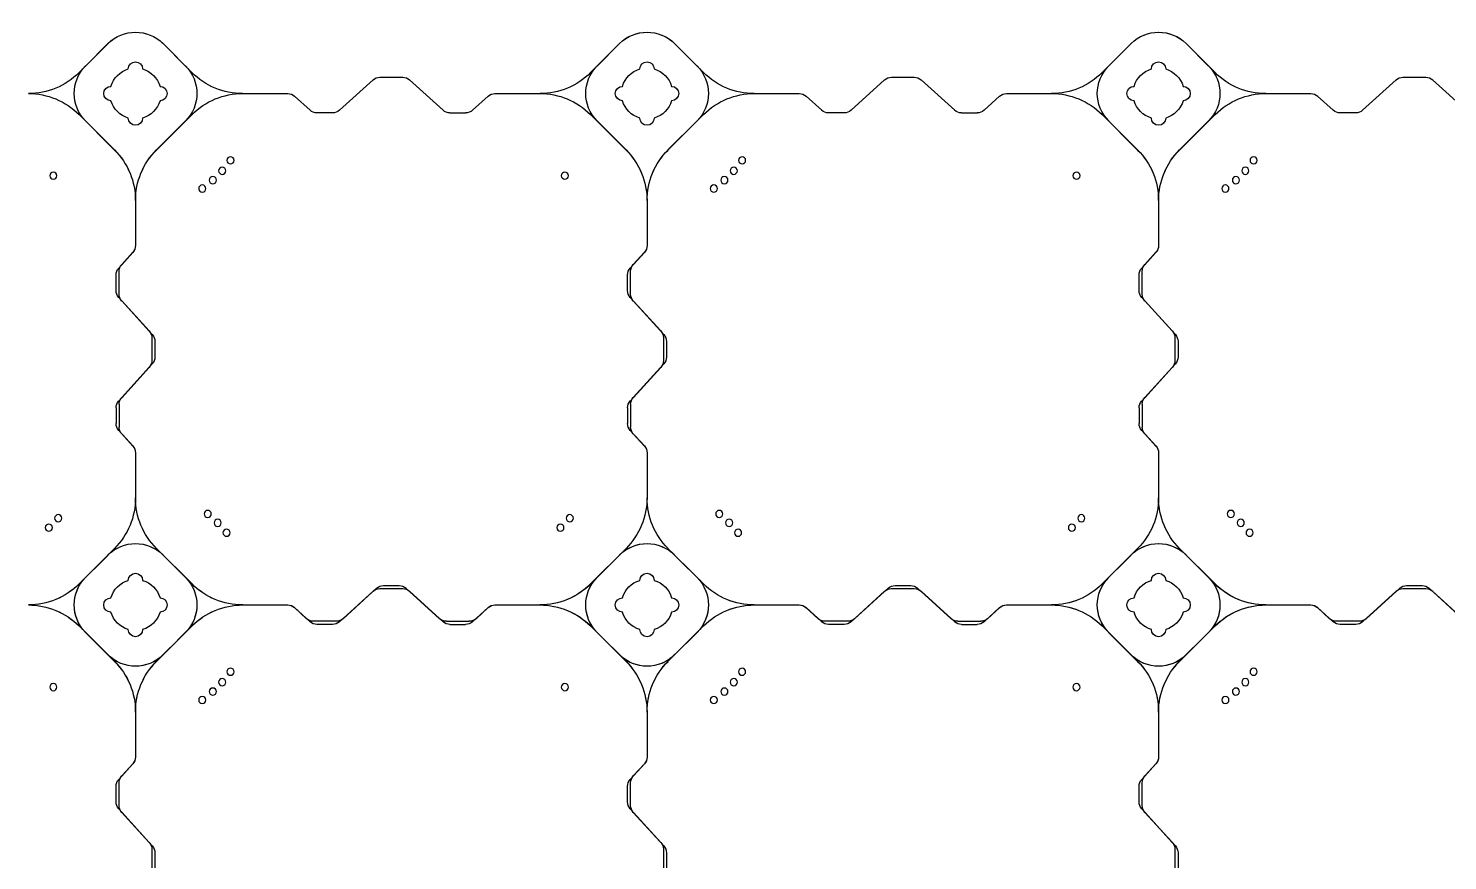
# Model space of a CAD drawing. Header units: millimetres. Extents: x -1612139 to -1260738, y 1141106 to 1536160.
# Drawn here: x -1342032 to -1340645, y 1184326 to 1185140 of the extents above; entities that cross this region are included whole.
import ezdxf

# ---------------------------------------------------------------- set-up
doc = ezdxf.new("R2010")
doc.units = ezdxf.units.MM
doc.header["$LTSCALE"] = 10
doc.layers.get('0').update_dxf_attribs({"linetype": 'CONTINUOUS'})
doc.layers.add('W-FLOAT_BOWL浮筒', color=253, linetype='CONTINUOUS')

# ---------------------------------------------------------------- blocks, each defined once
blk = doc.blocks.new('蓝色')
at = {"layer": 'W-FLOAT_BOWL浮筒', "color": 5}
for p, q in [((4022.3, 739.2), (4022.3, 761.5)), ((4025.3, 742.7), (4025.3, 758)), ((4522.3, 739.2), (4522.3, 761.5)), ((4525.3, 742.7), (4525.3, 758)), ((5022.3, 739.2), (5022.3, 761.5)), ((5025.3, 742.7), (5025.3, 758)), ((3992.9, 703.2), (4022.7, 736)), ((4492.9, 703.2), (4522.7, 736)), ((4992.9, 703.2), (5022.7, 736)), ((3989.9, 699.7), (4019.7, 732.5)), ((4489.9, 699.7), (4519.7, 732.5)), ((4989.9, 699.7), (5019.7, 732.5)), ((3990.3, 696.5), (3990.3, 674.2)), ((4490.3, 696.5), (4490.3, 674.2)), ((4990.3, 696.5), (4990.3, 674.2)), ((3987.3, 693), (3987.3, 677.7)), ((4487.3, 693), (4487.3, 677.7)), ((4987.3, 693), (4987.3, 677.7)), ((3989.9, 671), (4003.7, 655.8)), ((3992.9, 667.5), (4003.7, 655.6)), ((4489.9, 671), (4503.7, 655.8)), ((4492.9, 667.5), (4503.7, 655.6)), ((4989.9, 671), (5003.7, 655.8)), ((4992.9, 667.5), (5003.7, 655.6)), ((4006.3, 605.1), (4006.3, 649.1)), ((4006.3, 605.1), (4006.3, 648.9)), ((4506.3, 605.1), (4506.3, 649.1)), ((4506.3, 605.1), (4506.3, 648.9)), ((5006.3, 605.1), (5006.3, 649.1)), ((5006.3, 605.1), (5006.3, 648.9)), ((3951.1, 520.9), (3985.8, 555.6)), ((3957.5, 527.2), (3985.8, 555.5)), ((4061.6, 520.9), (4026.8, 555.6)), ((4055.2, 527.2), (4026.8, 555.5)), ((4451.1, 520.9), (4485.8, 555.6)), ((4457.5, 527.2), (4485.8, 555.5)), ((4561.6, 520.9), (4526.8, 555.6)), ((4555.2, 527.2), (4526.8, 555.5)), ((4951.1, 520.9), (4985.8, 555.6)), ((4957.5, 527.2), (4985.8, 555.5)), ((5061.6, 520.9), (5026.8, 555.6)), ((5055.2, 527.2), (5026.8, 555.5)), ((3979.5, 549.2), (3951.2, 520.9)), ((3957.5, 527.3), (3979.4, 549.2)), ((4033.2, 549.2), (4055.2, 527.3)), ((4033.2, 549.2), (4061.5, 520.9)), ((4479.5, 549.2), (4451.2, 520.9)), ((4457.5, 527.3), (4479.4, 549.2)), ((4533.2, 549.2), (4555.2, 527.3)), ((4533.2, 549.2), (4561.5, 520.9)), ((4979.5, 549.2), (4951.2, 520.9)), ((4957.5, 527.3), (4979.4, 549.2)), ((5033.2, 549.2), (5055.2, 527.3)), ((5033.2, 549.2), (5061.5, 520.9)), ((4173.5, 513.8), (4161.6, 503)), ((4177, 516.8), (4161.8, 503)), ((4202.5, 516.4), (4180.2, 516.4)), ((4199, 519.4), (4183.7, 519.4)), ((4205.7, 516.8), (4238.5, 487)), ((4209.2, 513.8), (4242, 484)), ((4303.5, 513.8), (4270.7, 484)), ((4307, 516.8), (4274.2, 487)), ((4310.2, 516.4), (4332.5, 516.4)), ((4313.7, 519.4), (4329, 519.4)), ((4335.7, 516.8), (4350.9, 503)), ((4339.2, 513.8), (4351.1, 503)), ((4673.5, 513.8), (4661.6, 503)), ((4677, 516.8), (4661.8, 503)), ((4702.5, 516.4), (4680.2, 516.4)), ((4699, 519.4), (4683.7, 519.4)), ((4705.7, 516.8), (4738.5, 487)), ((4709.2, 513.8), (4742, 484)), ((4803.5, 513.8), (4770.7, 484)), ((4807, 516.8), (4774.2, 487)), ((4810.2, 516.4), (4832.5, 516.4)), ((4813.7, 519.4), (4829, 519.4)), ((4835.7, 516.8), (4850.9, 503)), ((4839.2, 513.8), (4851.1, 503)), ((5173.5, 513.8), (5161.6, 503)), ((5177, 516.8), (5161.8, 503)), ((5202.5, 516.4), (5180.2, 516.4)), ((5199, 519.4), (5183.7, 519.4)), ((5205.7, 516.8), (5238.5, 487)), ((5209.2, 513.8), (5242, 484)), ((5303.5, 513.8), (5270.7, 484)), ((5307, 516.8), (5274.2, 487)), ((4110.9, 500.4), (4155.1, 500.4)), ((4110.9, 500.4), (4154.9, 500.4)), ((4357.6, 500.4), (4401.6, 500.4)), ((4357.8, 500.4), (4401.6, 500.4)), ((4610.9, 500.4), (4655.1, 500.4)), ((4610.9, 500.4), (4654.9, 500.4)), ((4857.6, 500.4), (4901.6, 500.4)), ((4857.8, 500.4), (4901.6, 500.4)), ((5110.9, 500.4), (5155.1, 500.4)), ((5110.9, 500.4), (5154.9, 500.4)), ((3985.8, 445.1), (3951.1, 479.9)), ((3979.5, 451.6), (3951.2, 479.9)), ((3979.4, 451.6), (3957.5, 473.5)), ((3957.5, 473.5), (3985.8, 445.2)), ((4026.8, 445.1), (4061.6, 479.9)), ((4055.2, 473.5), (4026.8, 445.2)), ((4033.2, 451.6), (4061.5, 479.9)), ((4055.2, 473.5), (4033.2, 451.6)), ((4245.2, 484.4), (4267.5, 484.4)), ((4248.7, 481.4), (4264, 481.4)), ((4485.8, 445.1), (4451.1, 479.9)), ((4479.5, 451.6), (4451.2, 479.9)), ((4479.4, 451.6), (4457.5, 473.5)), ((4457.5, 473.5), (4485.8, 445.2)), ((4526.8, 445.1), (4561.6, 479.9)), ((4555.2, 473.5), (4526.8, 445.2)), ((4533.2, 451.6), (4561.5, 479.9)), ((4555.2, 473.5), (4533.2, 451.6)), ((4745.2, 484.4), (4767.5, 484.4)), ((4748.7, 481.4), (4764, 481.4)), ((4985.8, 445.1), (4951.1, 479.9)), ((4979.5, 451.6), (4951.2, 479.9)), ((4979.4, 451.6), (4957.5, 473.5)), ((4957.5, 473.5), (4985.8, 445.2)), ((5026.8, 445.1), (5061.6, 479.9)), ((5055.2, 473.5), (5026.8, 445.2)), ((5033.2, 451.6), (5061.5, 479.9)), ((5055.2, 473.5), (5033.2, 451.6)), ((5245.2, 484.4), (5267.5, 484.4)), ((5248.7, 481.4), (5264, 481.4)), ((4006.3, 351.6), (4006.3, 395.8)), ((4006.3, 351.8), (4006.3, 395.8)), ((4506.3, 351.6), (4506.3, 395.8)), ((4506.3, 351.8), (4506.3, 395.8)), ((5006.3, 351.6), (5006.3, 395.8)), ((5006.3, 351.8), (5006.3, 395.8)), ((3989.9, 329.7), (4003.7, 344.9)), ((3992.9, 333.2), (4003.7, 345.1)), ((4489.9, 329.7), (4503.7, 344.9)), ((4492.9, 333.2), (4503.7, 345.1)), ((4989.9, 329.7), (5003.7, 344.9)), ((4992.9, 333.2), (5003.7, 345.1)), ((3987.3, 307.7), (3987.3, 323)), ((3990.3, 304.2), (3990.3, 326.5)), ((4487.3, 307.7), (4487.3, 323)), ((4490.3, 304.2), (4490.3, 326.5)), ((4987.3, 307.7), (4987.3, 323)), ((4990.3, 304.2), (4990.3, 326.5)), ((3989.9, 301), (4019.7, 268.2)), ((3992.9, 297.5), (4022.7, 264.7)), ((4489.9, 301), (4519.7, 268.2)), ((4492.9, 297.5), (4522.7, 264.7)), ((4989.9, 301), (5019.7, 268.2)), ((4992.9, 297.5), (5022.7, 264.7)), ((4022.3, 239.2), (4022.3, 261.5)), ((4025.3, 242.7), (4025.3, 258)), ((4522.3, 239.2), (4522.3, 261.5)), ((4525.3, 242.7), (4525.3, 258)), ((5022.3, 239.2), (5022.3, 261.5)), ((5025.3, 242.7), (5025.3, 258)), ((3992.9, 203.2), (4022.7, 236)), ((4492.9, 203.2), (4522.7, 236)), ((4992.9, 203.2), (5022.7, 236)), ((3989.9, 199.7), (4019.7, 232.5)), ((4489.9, 199.7), (4519.7, 232.5)), ((4989.9, 199.7), (5019.7, 232.5)), ((3990.3, 196.5), (3990.3, 174.2)), ((4490.3, 196.5), (4490.3, 174.2)), ((4990.3, 196.5), (4990.3, 174.2)), ((3987.3, 193), (3987.3, 177.7)), ((4487.3, 193), (4487.3, 177.7)), ((4987.3, 193), (4987.3, 177.7)), ((3989.9, 171), (4003.7, 155.8)), ((3992.9, 167.5), (4003.7, 155.6)), ((4489.9, 171), (4503.7, 155.8)), ((4492.9, 167.5), (4503.7, 155.6)), ((4989.9, 171), (5003.7, 155.8)), ((4992.9, 167.5), (5003.7, 155.6)), ((4006.3, 105.1), (4006.3, 149.1)), ((4006.3, 105.1), (4006.3, 148.9)), ((4506.3, 105.1), (4506.3, 149.1)), ((4506.3, 105.1), (4506.3, 148.9)), ((5006.3, 105.1), (5006.3, 149.1)), ((5006.3, 105.1), (5006.3, 148.9)), ((3951.1, 20.9), (3985.8, 55.6)), ((3957.5, 27.2), (3985.8, 55.5)), ((4061.6, 20.9), (4026.8, 55.6)), ((4055.2, 27.2), (4026.8, 55.5)), ((4451.1, 20.9), (4485.8, 55.6)), ((4457.5, 27.2), (4485.8, 55.5)), ((4561.6, 20.9), (4526.8, 55.6)), ((4555.2, 27.2), (4526.8, 55.5)), ((4951.1, 20.9), (4985.8, 55.6)), ((4957.5, 27.2), (4985.8, 55.5)), ((5061.6, 20.9), (5026.8, 55.6)), ((5055.2, 27.2), (5026.8, 55.5)), ((4177, 16.8), (4161.8, 3)), ((4199, 19.4), (4183.7, 19.4)), ((4205.7, 16.8), (4238.5, -13)), ((4307, 16.8), (4274.2, -13)), ((4313.7, 19.4), (4329, 19.4)), ((4335.7, 16.8), (4350.9, 3)), ((4677, 16.8), (4661.8, 3)), ((4699, 19.4), (4683.7, 19.4)), ((4705.7, 16.8), (4738.5, -13)), ((4807, 16.8), (4774.2, -13)), ((4813.7, 19.4), (4829, 19.4)), ((4835.7, 16.8), (4850.9, 3)), ((5177, 16.8), (5161.8, 3)), ((5199, 19.4), (5183.7, 19.4)), ((5205.7, 16.8), (5238.5, -13)), ((5307, 16.8), (5274.2, -13)), ((4110.9, 0.4), (4155.1, 0.4)), ((4357.6, 0.4), (4401.6, 0.4)), ((4610.9, 0.4), (4655.1, 0.4)), ((4857.6, 0.4), (4901.6, 0.4)), ((5110.9, 0.4), (5155.1, 0.4)), ((3979.5, -48.4), (3951.2, -20.1)), ((3979.4, -48.4), (3957.5, -26.5)), ((4033.2, -48.4), (4061.5, -20.1)), ((4055.2, -26.5), (4033.2, -48.4)), ((4245.2, -15.6), (4267.5, -15.6)), ((4479.5, -48.4), (4451.2, -20.1)), ((4479.4, -48.4), (4457.5, -26.5)), ((4533.2, -48.4), (4561.5, -20.1)), ((4555.2, -26.5), (4533.2, -48.4)), ((4745.2, -15.6), (4767.5, -15.6)), ((4979.5, -48.4), (4951.2, -20.1)), ((4979.4, -48.4), (4957.5, -26.5)), ((5033.2, -48.4), (5061.5, -20.1)), ((5055.2, -26.5), (5033.2, -48.4)), ((5245.2, -15.6), (5267.5, -15.6))]:
    blk.add_line(p, q, dxfattribs=at)
for centre in [(4071.6, 593.3), (4571.6, 593.3), (5071.6, 593.3), (3926, 580.7), (4081.9, 585.1), (4426, 580.7), (4581.9, 585.1), (4926, 580.7), (5081.9, 585.1), (4091.1, 575.9), (4099.2, 565.7), (4591.1, 575.9), (4599.2, 565.7), (5091.1, 575.9), (5099.2, 565.7), (4095.3, 429.8), (4595.3, 429.8), (5095.3, 429.8), (3921.6, 424.8), (3930.8, 415.6), (4086.6, 420.1), (4421.6, 424.8), (4430.8, 415.6), (4586.6, 420.1), (4921.6, 424.8), (4930.8, 415.6), (5086.6, 420.1), (4076.9, 411.4), (4576.9, 411.4), (5076.9, 411.4), (3926, 80.7), (4071.6, 93.3), (4081.9, 85.1), (4426, 80.7), (4571.6, 93.3), (4581.9, 85.1), (4926, 80.7), (5071.6, 93.3), (5081.9, 85.1), (4091.1, 75.9), (4591.1, 75.9), (5091.1, 75.9), (4099.2, 65.7), (4599.2, 65.7), (5099.2, 65.7)]:
    blk.add_circle(centre, 3.5, dxfattribs=at)
for centre, radius, start, end in [((4012.3, 739.2), 10, 317.7263, 0), ((4015.3, 742.7), 10, 317.7263, 0), ((4512.3, 739.2), 10, 317.7263, 0), ((4515.3, 742.7), 10, 317.7263, 0), ((5012.3, 739.2), 10, 317.7263, 0), ((5015.3, 742.7), 10, 317.7263, 0), ((3997.3, 693), 10, 137.7263, 180), ((4000.3, 696.5), 10, 137.7263, 180), ((4497.3, 693), 10, 137.7263, 180), ((4500.3, 696.5), 10, 137.7263, 180), ((4997.3, 693), 10, 137.7263, 180), ((5000.3, 696.5), 10, 137.7263, 180), ((3997.3, 677.7), 10, 180, 222.2737), ((4000.3, 674.2), 10, 180, 222.2737), ((4497.3, 677.7), 10, 180, 222.2737), ((4500.3, 674.2), 10, 180, 222.2737), ((4997.3, 677.7), 10, 180, 222.2737), ((5000.3, 674.2), 10, 180, 222.2737), ((3996.3, 649.1), 10, 0, 42.2737), ((3996.3, 648.9), 10, 0, 42.2737), ((4496.3, 649.1), 10, 0, 42.2737), ((4496.3, 648.9), 10, 0, 42.2737), ((4996.3, 649.1), 10, 0, 42.2737), ((4996.3, 648.9), 10, 0, 42.2737), ((3936.3, 605.1), 70, 315, 0), ((3936.3, 605), 70, 315, 0), ((4076.3, 605.1), 70, 180, 225), ((4076.3, 605), 70, 180, 225), ((4436.3, 605.1), 70, 315, 0), ((4436.3, 605), 70, 315, 0), ((4576.3, 605.1), 70, 180, 225), ((4576.3, 605), 70, 180, 225), ((4936.3, 605.1), 70, 315, 0), ((4936.3, 605), 70, 315, 0), ((5076.3, 605.1), 70, 180, 225), ((5076.3, 605), 70, 180, 225), ((4006.3, 522.3), 38, 45, 135), ((4006.4, 522.3), 38, 45, 135), ((4506.3, 522.3), 38, 45, 135), ((4506.4, 522.3), 38, 45, 135), ((5006.3, 522.3), 38, 45, 135), ((5006.4, 522.3), 38, 45, 135), ((3984.4, 500.4), 38, 135, 225), ((3984.4, 500.3), 38, 135, 225), ((4006.3, 524.4), 7, 0, 180), ((4006.3, 524.4), 7, 0, 180), ((4006.3, 524.4), 7, 0, 180), ((4006.3, 524.4), 7, 0, 180), ((4028.3, 500.4), 38, 315, 45), ((4028.3, 500.3), 38, 315, 45), ((4484.4, 500.4), 38, 135, 225), ((4484.4, 500.3), 38, 135, 225), ((4506.3, 524.4), 7, 0, 180), ((4506.3, 524.4), 7, 0, 180), ((4506.3, 524.4), 7, 0, 180), ((4506.3, 524.4), 7, 0, 180), ((4528.3, 500.4), 38, 315, 45), ((4528.3, 500.3), 38, 315, 45), ((4984.4, 500.4), 38, 135, 225), ((4984.4, 500.3), 38, 135, 225), ((5006.3, 524.4), 7, 0, 180), ((5006.3, 524.4), 7, 0, 180), ((5006.3, 524.4), 7, 0, 180), ((5006.3, 524.4), 7, 0, 180), ((5028.3, 500.4), 38, 315, 45), ((5028.3, 500.3), 38, 315, 45), ((3901.6, 570.4), 70, 270, 315), ((3901.7, 570.4), 70, 270, 315), ((4006.3, 500.4), 25, 106.2602, 163.7398), ((4006.3, 500.4), 25, 106.2602, 163.7398), ((4006.3, 500.4), 25, 106.2602, 163.7398), ((4006.3, 500.4), 25, 106.2602, 163.7398), ((4006.3, 500.4), 25, 16.2602, 73.7398), ((4006.3, 500.4), 25, 16.2602, 73.7398), ((4006.3, 500.4), 25, 16.2602, 73.7398), ((4006.3, 500.4), 25, 16.2602, 73.7398), ((4111, 570.4), 70, 225, 270), ((4111.1, 570.4), 70, 225, 270), ((4180.2, 506.4), 10, 90, 132.2737), ((4183.7, 509.4), 10, 90, 132.2737), ((4199, 509.4), 10, 47.7263, 90), ((4202.5, 506.4), 10, 47.7263, 90), ((4310.2, 506.4), 10, 90, 132.2737), ((4313.7, 509.4), 10, 90, 132.2737), ((4329, 509.4), 10, 47.7263, 90), ((4332.5, 506.4), 10, 47.7263, 90), ((4401.6, 570.4), 70, 270, 315), ((4401.7, 570.4), 70, 270, 315), ((4506.3, 500.4), 25, 106.2602, 163.7398), ((4506.3, 500.4), 25, 106.2602, 163.7398), ((4506.3, 500.4), 25, 106.2602, 163.7398), ((4506.3, 500.4), 25, 106.2602, 163.7398), ((4506.3, 500.4), 25, 16.2602, 73.7398), ((4506.3, 500.4), 25, 16.2602, 73.7398), ((4506.3, 500.4), 25, 16.2602, 73.7398), ((4506.3, 500.4), 25, 16.2602, 73.7398), ((4611, 570.4), 70, 225, 270), ((4611.1, 570.4), 70, 225, 270), ((4680.2, 506.4), 10, 90, 132.2737), ((4683.7, 509.4), 10, 90, 132.2737), ((4699, 509.4), 10, 47.7263, 90), ((4702.5, 506.4), 10, 47.7263, 90), ((4810.2, 506.4), 10, 90, 132.2737), ((4813.7, 509.4), 10, 90, 132.2737), ((4829, 509.4), 10, 47.7263, 90), ((4832.5, 506.4), 10, 47.7263, 90), ((4901.6, 570.4), 70, 270, 315), ((4901.7, 570.4), 70, 270, 315), ((5006.3, 500.4), 25, 106.2602, 163.7398), ((5006.3, 500.4), 25, 106.2602, 163.7398), ((5006.3, 500.4), 25, 106.2602, 163.7398), ((5006.3, 500.4), 25, 106.2602, 163.7398), ((5006.3, 500.4), 25, 16.2602, 73.7398), ((5006.3, 500.4), 25, 16.2602, 73.7398), ((5006.3, 500.4), 25, 16.2602, 73.7398), ((5006.3, 500.4), 25, 16.2602, 73.7398), ((5111, 570.4), 70, 225, 270), ((5111.1, 570.4), 70, 225, 270), ((5180.2, 506.4), 10, 90, 132.2737), ((5183.7, 509.4), 10, 90, 132.2737), ((5199, 509.4), 10, 47.7263, 90), ((5202.5, 506.4), 10, 47.7263, 90), ((3901.6, 430.4), 70, 45, 90), ((3901.7, 430.4), 70, 45, 90), ((3982.3, 500.4), 7, 90, 270), ((3982.3, 500.4), 7, 90, 270), ((3982.3, 500.4), 7, 90, 270), ((3982.3, 500.4), 7, 90, 270), ((4030.3, 500.4), 7, 270, 90), ((4030.3, 500.4), 7, 270, 90), ((4030.3, 500.4), 7, 270, 90), ((4030.3, 500.4), 7, 270, 90), ((4111, 430.4), 70, 90, 135), ((4111.1, 430.4), 70, 90, 135), ((4154.9, 510.4), 10, 270, 312.2737), ((4155.1, 510.4), 10, 270, 312.2737), ((4357.6, 510.4), 10, 227.7263, 270), ((4357.8, 510.4), 10, 227.7263, 270), ((4401.6, 430.4), 70, 45, 90), ((4401.7, 430.4), 70, 45, 90), ((4482.3, 500.4), 7, 90, 270), ((4482.3, 500.4), 7, 90, 270), ((4482.3, 500.4), 7, 90, 270), ((4482.3, 500.4), 7, 90, 270), ((4530.3, 500.4), 7, 270, 90), ((4530.3, 500.4), 7, 270, 90), ((4530.3, 500.4), 7, 270, 90), ((4530.3, 500.4), 7, 270, 90), ((4611, 430.4), 70, 90, 135), ((4611.1, 430.4), 70, 90, 135), ((4654.9, 510.4), 10, 270, 312.2737), ((4655.1, 510.4), 10, 270, 312.2737), ((4857.6, 510.4), 10, 227.7263, 270), ((4857.8, 510.4), 10, 227.7263, 270), ((4901.6, 430.4), 70, 45, 90), ((4901.7, 430.4), 70, 45, 90), ((4982.3, 500.4), 7, 90, 270), ((4982.3, 500.4), 7, 90, 270), ((4982.3, 500.4), 7, 90, 270), ((4982.3, 500.4), 7, 90, 270), ((5030.3, 500.4), 7, 270, 90), ((5030.3, 500.4), 7, 270, 90), ((5030.3, 500.4), 7, 270, 90), ((5030.3, 500.4), 7, 270, 90), ((5111, 430.4), 70, 90, 135), ((5111.1, 430.4), 70, 90, 135), ((5154.9, 510.4), 10, 270, 312.2737), ((5155.1, 510.4), 10, 270, 312.2737), ((4006.3, 500.4), 25, 196.2602, 253.7398), ((4006.3, 500.4), 25, 196.2602, 253.7398), ((4006.3, 500.4), 25, 196.2602, 253.7398), ((4006.3, 500.4), 25, 196.2602, 253.7398), ((4006.3, 500.4), 25, 286.2602, 343.7398), ((4006.3, 500.4), 25, 286.2602, 343.7398), ((4006.3, 500.4), 25, 286.2602, 343.7398), ((4006.3, 500.4), 25, 286.2602, 343.7398), ((4245.2, 494.4), 10, 227.7263, 270), ((4267.5, 494.4), 10, 270, 312.2737), ((4506.3, 500.4), 25, 196.2602, 253.7398), ((4506.3, 500.4), 25, 196.2602, 253.7398), ((4506.3, 500.4), 25, 196.2602, 253.7398), ((4506.3, 500.4), 25, 196.2602, 253.7398), ((4506.3, 500.4), 25, 286.2602, 343.7398), ((4506.3, 500.4), 25, 286.2602, 343.7398), ((4506.3, 500.4), 25, 286.2602, 343.7398), ((4506.3, 500.4), 25, 286.2602, 343.7398), ((4745.2, 494.4), 10, 227.7263, 270), ((4767.5, 494.4), 10, 270, 312.2737), ((5006.3, 500.4), 25, 196.2602, 253.7398), ((5006.3, 500.4), 25, 196.2602, 253.7398), ((5006.3, 500.4), 25, 196.2602, 253.7398), ((5006.3, 500.4), 25, 196.2602, 253.7398), ((5006.3, 500.4), 25, 286.2602, 343.7398), ((5006.3, 500.4), 25, 286.2602, 343.7398), ((5006.3, 500.4), 25, 286.2602, 343.7398), ((5006.3, 500.4), 25, 286.2602, 343.7398), ((5245.2, 494.4), 10, 227.7263, 270), ((5267.5, 494.4), 10, 270, 312.2737), ((4006.3, 476.4), 7, 180, 0), ((4006.3, 476.4), 7, 180, 0), ((4006.3, 476.4), 7, 180, 0), ((4006.3, 476.4), 7, 180, 0), ((4248.7, 491.4), 10, 227.7263, 270), ((4264, 491.4), 10, 270, 312.2737), ((4506.3, 476.4), 7, 180, 0), ((4506.3, 476.4), 7, 180, 0), ((4506.3, 476.4), 7, 180, 0), ((4506.3, 476.4), 7, 180, 0), ((4748.7, 491.4), 10, 227.7263, 270), ((4764, 491.4), 10, 270, 312.2737), ((5006.3, 476.4), 7, 180, 0), ((5006.3, 476.4), 7, 180, 0), ((5006.3, 476.4), 7, 180, 0), ((5006.3, 476.4), 7, 180, 0), ((5248.7, 491.4), 10, 227.7263, 270), ((5264, 491.4), 10, 270, 312.2737), ((4006.3, 478.4), 38, 225, 315), ((4006.4, 478.4), 38, 225, 315), ((3936.3, 395.7), 70, 0, 45), ((3936.3, 395.7), 70, 0, 45), ((4076.3, 395.7), 70, 135, 180), ((4076.3, 395.7), 70, 135, 180), ((4506.3, 478.4), 38, 225, 315), ((4506.4, 478.4), 38, 225, 315), ((4436.3, 395.7), 70, 0, 45), ((4436.3, 395.7), 70, 0, 45), ((4576.3, 395.7), 70, 135, 180), ((4576.3, 395.7), 70, 135, 180), ((5006.3, 478.4), 38, 225, 315), ((5006.4, 478.4), 38, 225, 315), ((4936.3, 395.7), 70, 0, 45), ((4936.3, 395.7), 70, 0, 45), ((5076.3, 395.7), 70, 135, 180), ((5076.3, 395.7), 70, 135, 180), ((3996.3, 351.8), 10, 317.7263, 0), ((3996.3, 351.6), 10, 317.7263, 0), ((4496.3, 351.8), 10, 317.7263, 0), ((4496.3, 351.6), 10, 317.7263, 0), ((4996.3, 351.8), 10, 317.7263, 0), ((4996.3, 351.6), 10, 317.7263, 0), ((4000.3, 326.5), 10, 137.7263, 180), ((4500.3, 326.5), 10, 137.7263, 180), ((5000.3, 326.5), 10, 137.7263, 180), ((3997.3, 323), 10, 137.7263, 180), ((4497.3, 323), 10, 137.7263, 180), ((4997.3, 323), 10, 137.7263, 180), ((3997.3, 307.7), 10, 180, 222.2737), ((4497.3, 307.7), 10, 180, 222.2737), ((4997.3, 307.7), 10, 180, 222.2737), ((4000.3, 304.2), 10, 180, 222.2737), ((4500.3, 304.2), 10, 180, 222.2737), ((5000.3, 304.2), 10, 180, 222.2737), ((4012.3, 261.5), 10, 0, 42.2737), ((4015.3, 258), 10, 0, 42.2737), ((4512.3, 261.5), 10, 0, 42.2737), ((4515.3, 258), 10, 0, 42.2737), ((5012.3, 261.5), 10, 0, 42.2737), ((5015.3, 258), 10, 0, 42.2737), ((4012.3, 239.2), 10, 317.7263, 0), ((4015.3, 242.7), 10, 317.7263, 0), ((4512.3, 239.2), 10, 317.7263, 0), ((4515.3, 242.7), 10, 317.7263, 0), ((5012.3, 239.2), 10, 317.7263, 0), ((5015.3, 242.7), 10, 317.7263, 0), ((3997.3, 193), 10, 137.7263, 180), ((4000.3, 196.5), 10, 137.7263, 180), ((4497.3, 193), 10, 137.7263, 180), ((4500.3, 196.5), 10, 137.7263, 180), ((4997.3, 193), 10, 137.7263, 180), ((5000.3, 196.5), 10, 137.7263, 180), ((3997.3, 177.7), 10, 180, 222.2737), ((4000.3, 174.2), 10, 180, 222.2737), ((4497.3, 177.7), 10, 180, 222.2737), ((4500.3, 174.2), 10, 180, 222.2737), ((4997.3, 177.7), 10, 180, 222.2737), ((5000.3, 174.2), 10, 180, 222.2737), ((3996.3, 149.1), 10, 0, 42.2737), ((3996.3, 148.9), 10, 0, 42.2737), ((4496.3, 149.1), 10, 0, 42.2737), ((4496.3, 148.9), 10, 0, 42.2737), ((4996.3, 149.1), 10, 0, 42.2737), ((4996.3, 148.9), 10, 0, 42.2737), ((3936.3, 105.1), 70, 315, 0), ((3936.3, 105), 70, 315, 0), ((4076.3, 105.1), 70, 180, 225), ((4076.3, 105), 70, 180, 225), ((4436.3, 105.1), 70, 315, 0), ((4436.3, 105), 70, 315, 0), ((4576.3, 105.1), 70, 180, 225), ((4576.3, 105), 70, 180, 225), ((4936.3, 105.1), 70, 315, 0), ((4936.3, 105), 70, 315, 0), ((5076.3, 105.1), 70, 180, 225), ((5076.3, 105), 70, 180, 225), ((4006.3, 24.4), 7, 0, 180), ((4006.3, 24.4), 7, 0, 180), ((4506.3, 24.4), 7, 0, 180), ((4506.3, 24.4), 7, 0, 180), ((5006.3, 24.4), 7, 0, 180), ((5006.3, 24.4), 7, 0, 180), ((3901.6, 70.4), 70, 270, 315), ((3984.4, 0.3), 38, 135, 225), ((4006.3, 0.4), 25, 106.2602, 163.7398), ((4006.3, 0.4), 25, 106.2602, 163.7398), ((4006.3, 0.4), 25, 16.2602, 73.7398), ((4006.3, 0.4), 25, 16.2602, 73.7398), ((4028.3, 0.3), 38, 315, 45), ((4111.1, 70.4), 70, 225, 270), ((4183.7, 9.4), 10, 90, 132.2737), ((4199, 9.4), 10, 47.7263, 90), ((4313.7, 9.4), 10, 90, 132.2737), ((4329, 9.4), 10, 47.7263, 90), ((4401.6, 70.4), 70, 270, 315), ((4484.4, 0.3), 38, 135, 225), ((4506.3, 0.4), 25, 106.2602, 163.7398), ((4506.3, 0.4), 25, 106.2602, 163.7398), ((4506.3, 0.4), 25, 16.2602, 73.7398), ((4506.3, 0.4), 25, 16.2602, 73.7398), ((4528.3, 0.3), 38, 315, 45), ((4611.1, 70.4), 70, 225, 270), ((4683.7, 9.4), 10, 90, 132.2737), ((4699, 9.4), 10, 47.7263, 90), ((4813.7, 9.4), 10, 90, 132.2737), ((4829, 9.4), 10, 47.7263, 90), ((4901.6, 70.4), 70, 270, 315), ((4984.4, 0.3), 38, 135, 225), ((5006.3, 0.4), 25, 106.2602, 163.7398), ((5006.3, 0.4), 25, 106.2602, 163.7398), ((5006.3, 0.4), 25, 16.2602, 73.7398), ((5006.3, 0.4), 25, 16.2602, 73.7398), ((5028.3, 0.3), 38, 315, 45), ((5111.1, 70.4), 70, 225, 270), ((5183.7, 9.4), 10, 90, 132.2737), ((5199, 9.4), 10, 47.7263, 90), ((3901.7, -69.6), 70, 45, 90), ((3982.3, 0.4), 7, 90, 270), ((3982.3, 0.4), 7, 90, 270), ((4030.3, 0.4), 7, 270, 90), ((4030.3, 0.4), 7, 270, 90), ((4111, -69.6), 70, 90, 135), ((4155.1, 10.4), 10, 270, 312.2737), ((4357.6, 10.4), 10, 227.7263, 270), ((4401.7, -69.6), 70, 45, 90), ((4482.3, 0.4), 7, 90, 270), ((4482.3, 0.4), 7, 90, 270), ((4530.3, 0.4), 7, 270, 90), ((4530.3, 0.4), 7, 270, 90), ((4611, -69.6), 70, 90, 135), ((4655.1, 10.4), 10, 270, 312.2737), ((4857.6, 10.4), 10, 227.7263, 270), ((4901.7, -69.6), 70, 45, 90), ((4982.3, 0.4), 7, 90, 270), ((4982.3, 0.4), 7, 90, 270), ((5030.3, 0.4), 7, 270, 90), ((5030.3, 0.4), 7, 270, 90), ((5111, -69.6), 70, 90, 135), ((5155.1, 10.4), 10, 270, 312.2737), ((4006.3, 0.4), 25, 196.2602, 253.7398), ((4006.3, 0.4), 25, 196.2602, 253.7398), ((4006.3, 0.4), 25, 286.2602, 343.7398), ((4006.3, 0.4), 25, 286.2602, 343.7398), ((4245.2, -5.6), 10, 227.7263, 270), ((4267.5, -5.6), 10, 270, 312.2737), ((4506.3, 0.4), 25, 196.2602, 253.7398), ((4506.3, 0.4), 25, 196.2602, 253.7398), ((4506.3, 0.4), 25, 286.2602, 343.7398), ((4506.3, 0.4), 25, 286.2602, 343.7398), ((4745.2, -5.6), 10, 227.7263, 270), ((4767.5, -5.6), 10, 270, 312.2737), ((5006.3, 0.4), 25, 196.2602, 253.7398), ((5006.3, 0.4), 25, 196.2602, 253.7398), ((5006.3, 0.4), 25, 286.2602, 343.7398), ((5006.3, 0.4), 25, 286.2602, 343.7398), ((5245.2, -5.6), 10, 227.7263, 270), ((5267.5, -5.6), 10, 270, 312.2737), ((4006.3, -23.6), 7, 180, 0), ((4006.3, -23.6), 7, 180, 0), ((4506.3, -23.6), 7, 180, 0), ((4506.3, -23.6), 7, 180, 0), ((5006.3, -23.6), 7, 180, 0), ((5006.3, -23.6), 7, 180, 0), ((4006.3, -21.6), 38, 225, 315), ((4006.4, -21.6), 38, 225, 315), ((4506.3, -21.6), 38, 225, 315), ((4506.4, -21.6), 38, 225, 315), ((5006.3, -21.6), 38, 225, 315), ((5006.4, -21.6), 38, 225, 315)]:
    blk.add_arc(centre, radius, start, end, dxfattribs=at)

msp = doc.modelspace()

# ---------------------------------------------------------------- block references
at = {"xscale": -1, "rotation": 180}
msp.add_blockref('蓝色', (-1345933.8, 1185076.5), dxfattribs=at)

doc.saveas('drawing.dxf')
